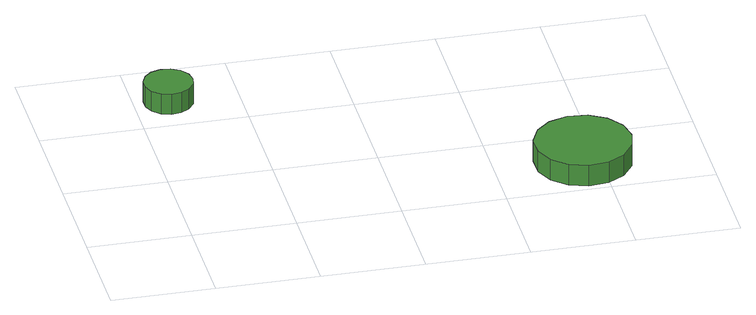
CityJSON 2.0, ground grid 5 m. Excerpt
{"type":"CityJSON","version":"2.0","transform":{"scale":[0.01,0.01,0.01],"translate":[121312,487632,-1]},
"CityObjects":{
"tree1":{"type":"SolitaryVegetationObject","attributes":{"function":"something"},"geometry":[{"type":"MultiSurface","lod":"1","boundaries":[[[0,1,2,3,4,5,6,7,8,9,10,11,12,13,14]],[[15,16,17,18,19,20,21,22,23,24,25,26,27,28,29]],[[0,29,28,1]],[[1,28,27,2]],[[2,27,26,3]],[[3,26,25,4]],[[4,25,24,5]],[[5,24,23,6]],[[6,23,22,7]],[[7,22,21,8]],[[8,21,20,9]],[[9,20,19,10]],[[10,19,18,11]],[[11,18,17,12]],[[12,17,16,13]],[[13,16,15,14]],[[14,15,29,0]]]}]},
"tree2":{"type":"SolitaryVegetationObject","attributes":{"function":"something"},"geometry":[{"type":"MultiSurface","lod":"1","boundaries":[[[30,31,32,33,34,35,36,37,38,39,40,41,42,43,44]],[[45,46,47,48,49,50,51,52,53,54,55,56,57,58,59]],[[30,59,58,31]],[[31,58,57,32]],[[32,57,56,33]],[[33,56,55,34]],[[34,55,54,35]],[[35,54,53,36]],[[36,53,52,37]],[[37,52,51,38]],[[38,51,50,39]],[[39,50,49,40]],[[40,49,48,41]],[[41,48,47,42]],[[42,47,46,43]],[[43,46,45,44]],[[44,45,59,30]]]}]}
},
"vertices":[
[282,1217,182],[272,1265,182],[243,1305,182],[200,1329,182],[152,1334,182],[105,1319,182],[69,1286,182],[49,1242,182],[49,1193,182],[69,1148,182],[105,1115,182],[152,1100,182],[200,1105,182],[243,1130,182],[272,1169,182],[272,1169,75],[243,1130,75],[200,1105,75],[152,1100,75],[105,1115,75],[69,1148,75],[49,1193,75],[49,1242,75],[69,1286,75],[105,1319,75],[152,1334,75],[200,1329,75],[243,1305,75],[272,1265,75],[282,1217,75],
[2153,259,186],[2133,354,186],[2076,432,186],[1993,480,186],[1897,490,186],[1805,460,186],[1734,396,186],[1694,308,186],[1694,211,186],[1734,123,186],[1805,59,186],[1897,29,186],[1993,39,186],[2076,87,186],[2133,165,186],[2133,165,74],[2076,87,74],[1993,39,74],[1897,29,74],[1805,59,74],[1734,123,74],[1694,211,74],[1694,308,74],[1734,396,74],[1805,460,74],[1897,490,74],[1993,480,74],[2076,432,74],[2133,354,74],[2153,259,74]
]}
